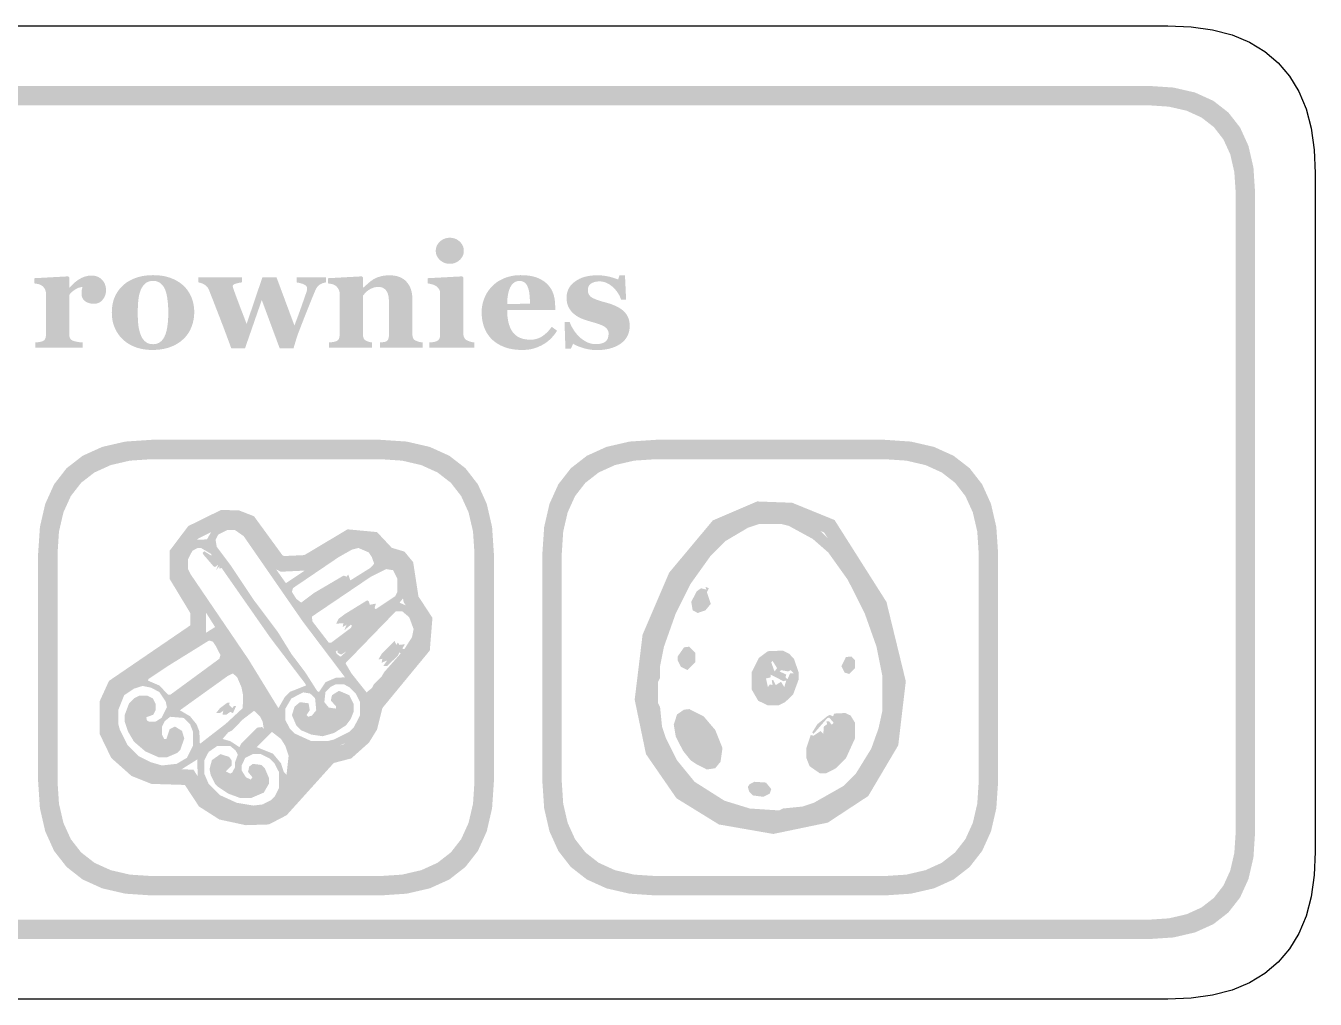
# Model space of a CAD drawing. Header units: millimetres. Extents: x 4 to 272, y 4 to 144.
# Drawn here: x 109.45 to 136.04, y 99.96 to 120.04 of the extents above; entities that cross this region are included whole.
import ezdxf

# ---------------------------------------------------------------- set-up
doc = ezdxf.new("R2010")
doc.units = ezdxf.units.MM
doc.layers.add('CUT', color=1, linetype='Continuous')
doc.layers.add('RASTER', color=7, linetype='Continuous')

msp = doc.modelspace()

# ---------------------------------------------------------------- hatches: boundary and pattern name
at = {"layer": 'RASTER'}
h = msp.add_hatch(color=7, dxfattribs=at)
h.paths.add_polyline_path([(73.2, 116.6), (73.234, 117.116), (73.338, 117.563), (73.509, 117.941), (73.75, 118.25), (74.059, 118.491), (74.438, 118.663), (74.884, 118.766), (75.4, 118.8), (132.6, 118.8), (133.116, 118.766), (133.563, 118.663), (133.941, 118.491), (134.25, 118.25), (134.491, 117.941), (134.663, 117.563), (134.766, 117.116), (134.8, 116.6), (134.8, 103.4), (134.766, 102.884), (134.663, 102.438), (134.491, 102.059), (134.25, 101.75), (133.941, 101.509), (133.563, 101.338), (133.116, 101.234), (132.6, 101.2), (75.4, 101.2), (74.884, 101.234), (74.438, 101.338), (74.059, 101.509), (73.75, 101.75), (73.509, 102.059), (73.338, 102.438), (73.234, 102.884), (73.2, 103.4)])
h.paths.add_polyline_path([(73.6, 116.6), (73.6, 103.4), (73.628, 102.978), (73.712, 102.613), (73.853, 102.303), (74.05, 102.05), (74.303, 101.853), (74.613, 101.712), (74.978, 101.628), (75.4, 101.6), (132.6, 101.6), (133.022, 101.628), (133.388, 101.713), (133.697, 101.853), (133.95, 102.05), (134.147, 102.303), (134.288, 102.613), (134.372, 102.978), (134.4, 103.4), (134.4, 116.6), (134.372, 117.022), (134.288, 117.388), (134.147, 117.697), (133.95, 117.95), (133.697, 118.147), (133.388, 118.288), (133.022, 118.372), (132.6, 118.4), (75.4, 118.4), (74.978, 118.372), (74.613, 118.288), (74.303, 118.147), (74.05, 117.95), (73.853, 117.697), (73.712, 117.388), (73.628, 117.022), (73.6, 116.6)], flags=0)
h = msp.add_hatch(color=7, dxfattribs=at)
h.paths.add_polyline_path([(118.694, 113.4), (117.768, 113.4), (117.768, 113.507), (117.778, 113.508), (117.787, 113.508), (117.796, 113.509), (117.806, 113.51), (117.815, 113.511), (117.824, 113.512), (117.834, 113.513), (117.843, 113.514), (117.852, 113.515), (117.86, 113.517), (117.869, 113.518), (117.877, 113.52), (117.885, 113.522), (117.892, 113.524), (117.899, 113.526), (117.906, 113.529), (117.917, 113.534), (117.927, 113.539), (117.937, 113.544), (117.946, 113.55), (117.953, 113.557), (117.96, 113.564), (117.966, 113.571), (117.972, 113.579), (117.976, 113.588), (117.98, 113.597), (117.983, 113.607), (117.986, 113.618), (117.988, 113.629), (117.99, 113.641), (117.99, 113.653), (117.991, 113.667), (117.991, 114.519), (117.99, 114.532), (117.989, 114.544), (117.987, 114.556), (117.985, 114.567), (117.982, 114.578), (117.978, 114.589), (117.973, 114.599), (117.967, 114.609), (117.961, 114.619), (117.955, 114.628), (117.948, 114.636), (117.941, 114.644), (117.933, 114.652), (117.926, 114.659), (117.917, 114.665), (117.909, 114.671), (117.902, 114.676), (117.894, 114.68), (117.885, 114.684), (117.876, 114.689), (117.865, 114.693), (117.854, 114.697), (117.842, 114.701), (117.829, 114.705), (117.816, 114.709), (117.803, 114.713), (117.79, 114.716), (117.778, 114.718), (117.766, 114.721), (117.754, 114.723), (117.743, 114.724), (117.731, 114.726), (117.731, 114.833), (118.449, 114.871), (118.471, 114.849), (118.471, 113.686), (118.472, 113.673), (118.473, 113.661), (118.474, 113.649), (118.477, 113.638), (118.48, 113.628), (118.484, 113.617), (118.488, 113.608), (118.493, 113.598), (118.499, 113.59), (118.505, 113.582), (118.512, 113.574), (118.52, 113.567), (118.528, 113.561), (118.537, 113.555), (118.546, 113.55), (118.556, 113.545), (118.564, 113.542), (118.571, 113.539), (118.579, 113.536), (118.587, 113.533), (118.595, 113.53), (118.603, 113.527), (118.612, 113.524), (118.621, 113.522), (118.629, 113.519), (118.638, 113.517), (118.647, 113.515), (118.656, 113.513), (118.666, 113.511), (118.675, 113.509), (118.684, 113.508), (118.694, 113.507)])
h.paths.add_polyline_path([(118.48, 115.398), (118.479, 115.371), (118.475, 115.344), (118.468, 115.319), (118.459, 115.295), (118.447, 115.272), (118.432, 115.25), (118.414, 115.228), (118.394, 115.208), (118.372, 115.19), (118.349, 115.174), (118.326, 115.161), (118.301, 115.15), (118.275, 115.141), (118.248, 115.135), (118.22, 115.131), (118.191, 115.13), (118.162, 115.131), (118.134, 115.135), (118.107, 115.141), (118.081, 115.15), (118.056, 115.161), (118.032, 115.174), (118.009, 115.19), (117.987, 115.208), (117.967, 115.228), (117.95, 115.25), (117.935, 115.272), (117.923, 115.295), (117.913, 115.319), (117.907, 115.344), (117.903, 115.371), (117.901, 115.398), (117.903, 115.425), (117.907, 115.452), (117.913, 115.477), (117.923, 115.501), (117.935, 115.525), (117.95, 115.547), (117.967, 115.568), (117.987, 115.588), (118.009, 115.607), (118.032, 115.623), (118.056, 115.637), (118.081, 115.648), (118.107, 115.656), (118.134, 115.663), (118.162, 115.666), (118.191, 115.668), (118.221, 115.666), (118.249, 115.663), (118.276, 115.656), (118.302, 115.648), (118.327, 115.637), (118.35, 115.623), (118.373, 115.607), (118.395, 115.588), (118.415, 115.568), (118.432, 115.547), (118.447, 115.525), (118.459, 115.501), (118.468, 115.477), (118.475, 115.452), (118.479, 115.425), (118.48, 115.398)])
h = msp.add_hatch(color=7, dxfattribs=at)
h.paths.add_polyline_path([(112.697, 114.68), (112.723, 114.654), (112.748, 114.627), (112.771, 114.599), (112.792, 114.569), (112.812, 114.538), (112.831, 114.506), (112.847, 114.473), (112.862, 114.439), (112.876, 114.403), (112.887, 114.367), (112.897, 114.33), (112.905, 114.292), (112.911, 114.254), (112.916, 114.214), (112.919, 114.175), (112.919, 114.134), (112.919, 114.094), (112.916, 114.054), (112.912, 114.015), (112.905, 113.976), (112.897, 113.938), (112.888, 113.9), (112.876, 113.863), (112.863, 113.827), (112.848, 113.792), (112.832, 113.757), (112.813, 113.725), (112.794, 113.693), (112.772, 113.663), (112.749, 113.634), (112.725, 113.606), (112.698, 113.58), (112.669, 113.554), (112.638, 113.528), (112.605, 113.505), (112.571, 113.483), (112.536, 113.463), (112.5, 113.444), (112.462, 113.427), (112.422, 113.412), (112.381, 113.398), (112.339, 113.386), (112.295, 113.376), (112.25, 113.368), (112.204, 113.361), (112.156, 113.357), (112.106, 113.354), (112.055, 113.353), (112.011, 113.354), (111.968, 113.356), (111.925, 113.36), (111.884, 113.366), (111.843, 113.373), (111.803, 113.382), (111.764, 113.392), (111.726, 113.404), (111.689, 113.418), (111.653, 113.433), (111.619, 113.45), (111.585, 113.468), (111.552, 113.489), (111.52, 113.51), (111.49, 113.533), (111.46, 113.558), (111.433, 113.583), (111.408, 113.61), (111.384, 113.638), (111.361, 113.668), (111.34, 113.699), (111.32, 113.731), (111.302, 113.765), (111.285, 113.801), (111.27, 113.837), (111.256, 113.875), (111.245, 113.914), (111.236, 113.954), (111.229, 113.994), (111.224, 114.036), (111.221, 114.079), (111.22, 114.124), (111.221, 114.167), (111.224, 114.209), (111.228, 114.25), (111.234, 114.29), (111.242, 114.328), (111.252, 114.365), (111.263, 114.402), (111.277, 114.436), (111.292, 114.47), (111.308, 114.503), (111.327, 114.535), (111.347, 114.566), (111.369, 114.596), (111.393, 114.625), (111.418, 114.653), (111.446, 114.68), (111.474, 114.705), (111.503, 114.729), (111.534, 114.751), (111.567, 114.771), (111.601, 114.79), (111.637, 114.808), (111.674, 114.824), (111.713, 114.839), (111.753, 114.852), (111.795, 114.864), (111.838, 114.874), (111.881, 114.882), (111.926, 114.888), (111.973, 114.892), (112.02, 114.895), (112.068, 114.896), (112.119, 114.895), (112.168, 114.892), (112.215, 114.888), (112.261, 114.882), (112.306, 114.874), (112.348, 114.864), (112.39, 114.852), (112.429, 114.839), (112.468, 114.824), (112.505, 114.808), (112.54, 114.79), (112.574, 114.771), (112.607, 114.751), (112.638, 114.729), (112.668, 114.705), (112.697, 114.68)])
h.paths.add_polyline_path([(112.322, 113.665), (112.33, 113.686), (112.337, 113.708), (112.344, 113.732), (112.35, 113.756), (112.355, 113.781), (112.361, 113.808), (112.365, 113.836), (112.369, 113.864), (112.373, 113.894), (112.376, 113.925), (112.379, 113.958), (112.381, 113.991), (112.383, 114.026), (112.384, 114.062), (112.385, 114.099), (112.385, 114.137), (112.385, 114.163), (112.384, 114.19), (112.383, 114.218), (112.381, 114.247), (112.379, 114.276), (112.377, 114.307), (112.374, 114.339), (112.37, 114.371), (112.366, 114.403), (112.362, 114.434), (112.357, 114.462), (112.352, 114.489), (112.346, 114.514), (112.34, 114.538), (112.333, 114.559), (112.326, 114.579), (112.317, 114.602), (112.307, 114.623), (112.296, 114.643), (112.284, 114.662), (112.272, 114.679), (112.258, 114.695), (112.244, 114.71), (112.229, 114.724), (112.213, 114.737), (112.196, 114.747), (112.177, 114.756), (112.158, 114.764), (112.138, 114.77), (112.117, 114.774), (112.095, 114.776), (112.071, 114.777), (112.046, 114.776), (112.022, 114.773), (111.999, 114.769), (111.978, 114.763), (111.958, 114.755), (111.939, 114.745), (111.921, 114.733), (111.905, 114.72), (111.89, 114.705), (111.876, 114.689), (111.862, 114.672), (111.85, 114.654), (111.838, 114.635), (111.828, 114.615), (111.818, 114.594), (111.809, 114.572), (111.802, 114.551), (111.795, 114.528), (111.789, 114.505), (111.783, 114.481), (111.778, 114.456), (111.774, 114.431), (111.77, 114.404), (111.767, 114.376), (111.764, 114.348), (111.761, 114.32), (111.759, 114.291), (111.758, 114.262), (111.757, 114.233), (111.756, 114.203), (111.755, 114.173), (111.755, 114.143), (111.755, 114.104), (111.756, 114.066), (111.756, 114.031), (111.757, 113.997), (111.759, 113.965), (111.761, 113.934), (111.763, 113.905), (111.765, 113.878), (111.768, 113.852), (111.772, 113.826), (111.777, 113.8), (111.783, 113.773), (111.789, 113.747), (111.797, 113.721), (111.806, 113.694), (111.815, 113.668), (111.824, 113.646), (111.834, 113.625), (111.844, 113.605), (111.856, 113.587), (111.868, 113.569), (111.882, 113.553), (111.896, 113.538), (111.912, 113.525), (111.928, 113.512), (111.945, 113.501), (111.964, 113.492), (111.983, 113.485), (112.004, 113.479), (112.025, 113.475), (112.048, 113.473), (112.071, 113.472), (112.093, 113.473), (112.114, 113.475), (112.134, 113.479), (112.153, 113.484), (112.171, 113.491), (112.189, 113.499), (112.206, 113.509), (112.222, 113.521), (112.238, 113.534), (112.252, 113.548), (112.266, 113.564), (112.279, 113.581), (112.291, 113.6), (112.302, 113.62), (112.312, 113.642), (112.322, 113.665)], flags=0)
for points in [[(117.632, 113.4), (116.75, 113.4), (116.75, 113.507), (116.757, 113.508), (116.765, 113.508), (116.773, 113.509), (116.781, 113.51), (116.789, 113.511), (116.798, 113.512), (116.808, 113.513), (116.817, 113.514), (116.827, 113.515), (116.836, 113.517), (116.844, 113.518), (116.852, 113.52), (116.859, 113.522), (116.866, 113.524), (116.872, 113.526), (116.877, 113.529), (116.885, 113.533), (116.892, 113.538), (116.898, 113.543), (116.904, 113.549), (116.909, 113.555), (116.914, 113.561), (116.918, 113.568), (116.921, 113.576), (116.924, 113.584), (116.927, 113.593), (116.929, 113.603), (116.931, 113.614), (116.933, 113.626), (116.934, 113.638), (116.934, 113.652), (116.935, 113.667), (116.935, 114.352), (116.934, 114.388), (116.931, 114.422), (116.927, 114.454), (116.921, 114.483), (116.913, 114.51), (116.904, 114.535), (116.893, 114.557), (116.88, 114.577), (116.865, 114.595), (116.849, 114.61), (116.831, 114.623), (116.812, 114.634), (116.791, 114.642), (116.768, 114.648), (116.744, 114.651), (116.718, 114.652), (116.703, 114.652), (116.689, 114.651), (116.675, 114.65), (116.661, 114.648), (116.648, 114.646), (116.634, 114.643), (116.621, 114.639), (116.609, 114.635), (116.596, 114.63), (116.584, 114.625), (116.571, 114.619), (116.559, 114.613), (116.546, 114.607), (116.534, 114.599), (116.522, 114.592), (116.51, 114.584), (116.499, 114.576), (116.49, 114.569), (116.48, 114.561), (116.471, 114.554), (116.463, 114.546), (116.456, 114.539), (116.448, 114.531), (116.442, 114.524), (116.435, 114.516), (116.429, 114.509), (116.424, 114.501), (116.418, 114.495), (116.413, 114.488), (116.408, 114.482), (116.403, 114.475), (116.398, 114.469), (116.398, 113.683), (116.399, 113.67), (116.399, 113.658), (116.4, 113.647), (116.402, 113.636), (116.404, 113.625), (116.407, 113.615), (116.41, 113.606), (116.413, 113.597), (116.417, 113.589), (116.422, 113.581), (116.427, 113.574), (116.432, 113.567), (116.439, 113.561), (116.446, 113.555), (116.453, 113.55), (116.461, 113.545), (116.467, 113.542), (116.474, 113.539), (116.481, 113.536), (116.488, 113.533), (116.495, 113.53), (116.503, 113.527), (116.511, 113.524), (116.52, 113.522), (116.529, 113.519), (116.538, 113.517), (116.546, 113.515), (116.555, 113.513), (116.563, 113.511), (116.572, 113.509), (116.58, 113.508), (116.589, 113.507), (116.589, 113.4), (115.698, 113.4), (115.698, 113.507), (115.707, 113.508), (115.717, 113.509), (115.726, 113.509), (115.735, 113.51), (115.744, 113.511), (115.754, 113.513), (115.763, 113.514), (115.772, 113.515), (115.781, 113.516), (115.79, 113.518), (115.799, 113.519), (115.807, 113.521), (115.815, 113.523), (115.822, 113.525), (115.829, 113.527), (115.836, 113.529), (115.847, 113.533), (115.858, 113.538), (115.867, 113.543), (115.875, 113.549), (115.883, 113.556), (115.89, 113.563), (115.896, 113.571), (115.9, 113.579), (115.905, 113.587), (115.908, 113.597), (115.911, 113.607), (115.914, 113.618), (115.915, 113.629), (115.917, 113.641), (115.918, 113.653), (115.918, 113.667), (115.918, 114.519), (115.918, 114.53), (115.917, 114.542), (115.915, 114.553), (115.912, 114.564), (115.909, 114.575), (115.905, 114.586), (115.9, 114.597), (115.895, 114.608), (115.888, 114.619), (115.882, 114.629), (115.875, 114.639), (115.867, 114.648), (115.86, 114.657), (115.851, 114.665), (115.842, 114.673), (115.833, 114.68), (115.826, 114.685), (115.819, 114.689), (115.811, 114.693), (115.803, 114.696), (115.795, 114.7), (115.786, 114.703), (115.776, 114.707), (115.766, 114.71), (115.756, 114.712), (115.746, 114.715), (115.735, 114.717), (115.724, 114.719), (115.713, 114.721), (115.701, 114.723), (115.69, 114.724), (115.678, 114.726), (115.678, 114.833), (116.376, 114.871), (116.398, 114.849), (116.398, 114.636), (116.404, 114.636), (116.415, 114.646), (116.426, 114.656), (116.438, 114.666), (116.45, 114.677), (116.462, 114.688), (116.476, 114.699), (116.49, 114.712), (116.504, 114.724), (116.518, 114.737), (116.533, 114.749), (116.547, 114.76), (116.56, 114.771), (116.574, 114.781), (116.587, 114.79), (116.6, 114.799), (116.612, 114.808), (116.626, 114.816), (116.642, 114.825), (116.658, 114.833), (116.675, 114.84), (116.693, 114.848), (116.713, 114.855), (116.733, 114.861), (116.754, 114.868), (116.777, 114.874), (116.799, 114.879), (116.822, 114.883), (116.845, 114.886), (116.869, 114.889), (116.893, 114.891), (116.917, 114.892), (116.942, 114.893), (117, 114.891), (117.054, 114.884), (117.104, 114.874), (117.151, 114.859), (117.194, 114.84), (117.233, 114.816), (117.268, 114.789), (117.3, 114.757), (117.328, 114.722), (117.352, 114.684), (117.373, 114.643), (117.39, 114.6), (117.403, 114.553), (117.412, 114.504), (117.418, 114.452), (117.419, 114.398), (117.419, 113.68), (117.42, 113.667), (117.42, 113.654), (117.422, 113.642), (117.423, 113.631), (117.426, 113.621), (117.428, 113.611), (117.432, 113.602), (117.436, 113.593), (117.44, 113.586), (117.445, 113.578), (117.452, 113.571), (117.459, 113.564), (117.467, 113.558), (117.475, 113.552), (117.485, 113.547), (117.496, 113.542), (117.502, 113.54), (117.508, 113.537), (117.515, 113.534), (117.522, 113.532), (117.529, 113.529), (117.537, 113.527), (117.545, 113.524), (117.553, 113.522), (117.562, 113.519), (117.571, 113.517), (117.581, 113.515), (117.59, 113.513), (117.6, 113.511), (117.61, 113.509), (117.621, 113.508), (117.632, 113.507)], [(121.222, 113.35), (121.187, 113.351), (121.152, 113.353), (121.117, 113.356), (121.082, 113.361), (121.047, 113.367), (121.013, 113.374), (120.979, 113.382), (120.945, 113.392), (120.912, 113.402), (120.881, 113.413), (120.852, 113.424), (120.824, 113.435), (120.799, 113.446), (120.776, 113.457), (120.754, 113.469), (120.734, 113.481), (120.69, 113.381), (120.576, 113.381), (120.557, 113.927), (120.664, 113.927), (120.67, 113.911), (120.677, 113.893), (120.685, 113.876), (120.693, 113.857), (120.703, 113.838), (120.714, 113.819), (120.725, 113.799), (120.737, 113.779), (120.75, 113.758), (120.764, 113.738), (120.778, 113.719), (120.792, 113.7), (120.807, 113.682), (120.822, 113.664), (120.838, 113.647), (120.854, 113.63), (120.872, 113.614), (120.89, 113.598), (120.909, 113.583), (120.928, 113.569), (120.948, 113.556), (120.969, 113.543), (120.99, 113.53), (121.012, 113.519), (121.034, 113.508), (121.057, 113.499), (121.08, 113.491), (121.104, 113.485), (121.128, 113.48), (121.152, 113.476), (121.177, 113.474), (121.202, 113.473), (121.234, 113.474), (121.264, 113.476), (121.292, 113.481), (121.318, 113.486), (121.342, 113.494), (121.363, 113.502), (121.383, 113.513), (121.4, 113.525), (121.415, 113.539), (121.429, 113.555), (121.44, 113.572), (121.449, 113.591), (121.456, 113.612), (121.461, 113.635), (121.464, 113.659), (121.465, 113.686), (121.465, 113.7), (121.464, 113.714), (121.461, 113.727), (121.458, 113.739), (121.454, 113.751), (121.449, 113.762), (121.443, 113.772), (121.436, 113.782), (121.428, 113.792), (121.42, 113.801), (121.411, 113.809), (121.401, 113.818), (121.391, 113.826), (121.38, 113.834), (121.368, 113.841), (121.355, 113.848), (121.341, 113.855), (121.326, 113.862), (121.311, 113.869), (121.296, 113.875), (121.28, 113.881), (121.264, 113.887), (121.247, 113.893), (121.23, 113.898), (121.213, 113.903), (121.194, 113.909), (121.175, 113.915), (121.154, 113.921), (121.133, 113.927), (121.11, 113.934), (121.087, 113.941), (121.063, 113.948), (121.038, 113.955), (121.014, 113.963), (120.992, 113.97), (120.97, 113.977), (120.949, 113.985), (120.929, 113.992), (120.91, 114), (120.892, 114.007), (120.874, 114.015), (120.856, 114.024), (120.838, 114.035), (120.82, 114.046), (120.801, 114.058), (120.782, 114.072), (120.764, 114.086), (120.745, 114.102), (120.729, 114.116), (120.713, 114.132), (120.699, 114.148), (120.685, 114.165), (120.673, 114.182), (120.661, 114.201), (120.649, 114.22), (120.639, 114.239), (120.63, 114.26), (120.622, 114.282), (120.615, 114.304), (120.609, 114.328), (120.605, 114.352), (120.602, 114.378), (120.6, 114.404), (120.6, 114.431), (120.602, 114.482), (120.61, 114.53), (120.624, 114.575), (120.643, 114.618), (120.667, 114.659), (120.697, 114.697), (120.733, 114.732), (120.773, 114.765), (120.818, 114.795), (120.867, 114.821), (120.919, 114.843), (120.974, 114.861), (121.032, 114.875), (121.094, 114.885), (121.159, 114.891), (121.228, 114.893), (121.261, 114.892), (121.293, 114.891), (121.325, 114.889), (121.356, 114.886), (121.386, 114.882), (121.416, 114.877), (121.445, 114.872), (121.473, 114.866), (121.501, 114.859), (121.527, 114.852), (121.552, 114.845), (121.576, 114.837), (121.599, 114.83), (121.621, 114.822), (121.642, 114.814), (121.662, 114.806), (121.692, 114.893), (121.804, 114.893), (121.827, 114.393), (121.723, 114.393), (121.709, 114.431), (121.693, 114.467), (121.674, 114.502), (121.654, 114.535), (121.63, 114.567), (121.605, 114.598), (121.577, 114.628), (121.547, 114.656), (121.516, 114.682), (121.484, 114.704), (121.451, 114.723), (121.418, 114.739), (121.384, 114.751), (121.35, 114.76), (121.315, 114.765), (121.279, 114.767), (121.252, 114.766), (121.226, 114.764), (121.201, 114.76), (121.179, 114.755), (121.157, 114.748), (121.137, 114.74), (121.119, 114.731), (121.102, 114.72), (121.087, 114.708), (121.074, 114.694), (121.063, 114.68), (121.054, 114.664), (121.047, 114.647), (121.042, 114.629), (121.039, 114.61), (121.038, 114.589), (121.039, 114.563), (121.044, 114.538), (121.051, 114.515), (121.061, 114.494), (121.075, 114.474), (121.091, 114.457), (121.11, 114.442), (121.132, 114.428), (121.157, 114.416), (121.184, 114.404), (121.214, 114.392), (121.245, 114.38), (121.28, 114.368), (121.316, 114.357), (121.355, 114.346), (121.396, 114.335), (121.46, 114.317), (121.519, 114.298), (121.573, 114.277), (121.624, 114.255), (121.669, 114.231), (121.711, 114.206), (121.748, 114.179), (121.78, 114.151), (121.809, 114.121), (121.833, 114.089), (121.854, 114.054), (121.871, 114.018), (121.885, 113.98), (121.894, 113.94), (121.9, 113.898), (121.902, 113.854), (121.899, 113.796), (121.89, 113.741), (121.875, 113.689), (121.855, 113.641), (121.828, 113.596), (121.796, 113.555), (121.758, 113.517), (121.714, 113.482), (121.665, 113.451), (121.612, 113.424), (121.556, 113.402), (121.497, 113.383), (121.433, 113.369), (121.367, 113.358), (121.296, 113.352), (121.222, 113.35)], [(111.1, 114.585), (111.099, 114.558), (111.096, 114.531), (111.09, 114.505), (111.083, 114.481), (111.073, 114.456), (111.061, 114.433), (111.047, 114.411), (111.031, 114.39), (111.013, 114.37), (110.994, 114.353), (110.973, 114.338), (110.951, 114.326), (110.928, 114.317), (110.903, 114.311), (110.877, 114.307), (110.85, 114.305), (110.823, 114.306), (110.798, 114.309), (110.774, 114.313), (110.751, 114.319), (110.729, 114.326), (110.708, 114.336), (110.688, 114.347), (110.669, 114.359), (110.651, 114.374), (110.636, 114.39), (110.624, 114.407), (110.613, 114.426), (110.605, 114.447), (110.599, 114.47), (110.596, 114.494), (110.595, 114.519), (110.595, 114.532), (110.595, 114.543), (110.596, 114.554), (110.597, 114.565), (110.598, 114.574), (110.599, 114.583), (110.6, 114.591), (110.602, 114.599), (110.604, 114.606), (110.606, 114.613), (110.607, 114.62), (110.609, 114.627), (110.611, 114.633), (110.612, 114.64), (110.614, 114.646), (110.615, 114.652), (110.598, 114.651), (110.581, 114.648), (110.564, 114.644), (110.546, 114.639), (110.528, 114.633), (110.51, 114.625), (110.492, 114.616), (110.473, 114.606), (110.455, 114.594), (110.437, 114.582), (110.42, 114.568), (110.403, 114.554), (110.387, 114.539), (110.371, 114.523), (110.356, 114.506), (110.341, 114.488), (110.341, 113.684), (110.342, 113.672), (110.342, 113.66), (110.344, 113.648), (110.345, 113.637), (110.348, 113.627), (110.35, 113.617), (110.354, 113.608), (110.357, 113.599), (110.362, 113.591), (110.367, 113.583), (110.373, 113.576), (110.379, 113.569), (110.386, 113.563), (110.394, 113.557), (110.402, 113.551), (110.412, 113.546), (110.42, 113.543), (110.43, 113.539), (110.441, 113.535), (110.454, 113.532), (110.468, 113.528), (110.483, 113.525), (110.499, 113.522), (110.516, 113.519), (110.534, 113.517), (110.55, 113.514), (110.565, 113.512), (110.579, 113.511), (110.591, 113.509), (110.602, 113.508), (110.612, 113.507), (110.621, 113.507), (110.621, 113.4), (109.641, 113.4), (109.641, 113.507), (109.65, 113.508), (109.659, 113.509), (109.669, 113.509), (109.678, 113.51), (109.687, 113.511), (109.696, 113.513), (109.706, 113.514), (109.715, 113.515), (109.724, 113.516), (109.733, 113.518), (109.742, 113.519), (109.75, 113.521), (109.757, 113.523), (109.765, 113.525), (109.772, 113.527), (109.779, 113.529), (109.79, 113.533), (109.8, 113.538), (109.81, 113.543), (109.818, 113.549), (109.826, 113.556), (109.833, 113.563), (109.838, 113.571), (109.843, 113.579), (109.847, 113.587), (109.851, 113.597), (109.854, 113.607), (109.856, 113.618), (109.858, 113.629), (109.86, 113.641), (109.861, 113.653), (109.861, 113.667), (109.861, 114.519), (109.86, 114.532), (109.859, 114.545), (109.857, 114.557), (109.855, 114.569), (109.851, 114.581), (109.847, 114.592), (109.842, 114.603), (109.836, 114.614), (109.83, 114.624), (109.823, 114.633), (109.816, 114.643), (109.808, 114.651), (109.801, 114.659), (109.793, 114.667), (109.785, 114.674), (109.776, 114.68), (109.769, 114.685), (109.762, 114.689), (109.754, 114.693), (109.746, 114.696), (109.737, 114.7), (109.729, 114.703), (109.719, 114.707), (109.709, 114.71), (109.699, 114.712), (109.689, 114.715), (109.678, 114.717), (109.667, 114.719), (109.656, 114.721), (109.644, 114.723), (109.633, 114.724), (109.621, 114.726), (109.621, 114.833), (110.319, 114.871), (110.341, 114.849), (110.341, 114.636), (110.347, 114.636), (110.373, 114.665), (110.398, 114.692), (110.425, 114.717), (110.451, 114.741), (110.478, 114.763), (110.506, 114.784), (110.534, 114.803), (110.562, 114.82), (110.59, 114.836), (110.619, 114.849), (110.648, 114.861), (110.678, 114.87), (110.707, 114.877), (110.737, 114.883), (110.768, 114.886), (110.798, 114.887), (110.832, 114.886), (110.863, 114.882), (110.893, 114.875), (110.921, 114.866), (110.948, 114.854), (110.973, 114.839), (110.996, 114.822), (111.017, 114.803), (111.037, 114.781), (111.054, 114.757), (111.068, 114.733), (111.079, 114.706), (111.088, 114.678), (111.095, 114.649), (111.099, 114.618), (111.1, 114.585)], [(115.634, 114.746), (115.617, 114.743), (115.601, 114.74), (115.585, 114.735), (115.569, 114.73), (115.554, 114.724), (115.538, 114.717), (115.524, 114.71), (115.509, 114.702), (115.495, 114.692), (115.482, 114.681), (115.469, 114.667), (115.457, 114.652), (115.445, 114.635), (115.433, 114.617), (115.423, 114.596), (115.413, 114.573), (115.388, 114.512), (115.364, 114.454), (115.341, 114.399), (115.32, 114.347), (115.3, 114.298), (115.282, 114.252), (115.265, 114.209), (115.249, 114.169), (115.232, 114.128), (115.215, 114.084), (115.195, 114.035), (115.175, 113.981), (115.152, 113.924), (115.128, 113.862), (115.103, 113.796), (115.076, 113.725), (115.07, 113.709), (115.063, 113.692), (115.057, 113.674), (115.05, 113.654), (115.043, 113.632), (115.035, 113.61), (115.027, 113.585), (115.019, 113.56), (115.011, 113.534), (115.004, 113.509), (114.997, 113.486), (114.99, 113.464), (114.984, 113.443), (114.978, 113.423), (114.972, 113.404), (114.967, 113.387), (114.682, 113.387), (114.313, 114.383), (113.967, 113.387), (113.684, 113.387), (113.648, 113.484), (113.614, 113.576), (113.582, 113.662), (113.552, 113.742), (113.524, 113.817), (113.498, 113.886), (113.473, 113.949), (113.451, 114.007), (113.429, 114.065), (113.405, 114.126), (113.379, 114.192), (113.352, 114.263), (113.323, 114.338), (113.292, 114.417), (113.259, 114.501), (113.224, 114.589), (113.217, 114.606), (113.209, 114.622), (113.199, 114.637), (113.188, 114.651), (113.177, 114.664), (113.164, 114.676), (113.149, 114.688), (113.134, 114.698), (113.118, 114.707), (113.102, 114.716), (113.086, 114.723), (113.069, 114.73), (113.053, 114.735), (113.036, 114.74), (113.02, 114.744), (113.003, 114.746), (113.003, 114.853), (113.902, 114.853), (113.902, 114.746), (113.89, 114.745), (113.876, 114.743), (113.862, 114.741), (113.848, 114.738), (113.833, 114.735), (113.817, 114.731), (113.801, 114.727), (113.784, 114.723), (113.768, 114.718), (113.754, 114.712), (113.742, 114.707), (113.732, 114.7), (113.725, 114.694), (113.719, 114.687), (113.716, 114.679), (113.715, 114.671), (113.715, 114.668), (113.715, 114.664), (113.715, 114.661), (113.716, 114.658), (113.716, 114.655), (113.717, 114.652), (113.718, 114.649), (113.719, 114.646), (113.72, 114.643), (113.721, 114.639), (113.722, 114.635), (113.723, 114.63), (113.725, 114.625), (113.727, 114.619), (113.729, 114.613), (113.731, 114.606), (113.741, 114.576), (113.753, 114.544), (113.765, 114.511), (113.778, 114.475), (113.792, 114.437), (113.807, 114.397), (113.823, 114.355), (113.839, 114.31), (113.857, 114.264), (113.875, 114.216), (113.894, 114.166), (113.914, 114.115), (113.935, 114.061), (113.956, 114.006), (113.978, 113.948), (114, 113.889), (114.326, 114.853), (114.616, 114.853), (114.986, 113.857), (115.007, 113.912), (115.026, 113.964), (115.045, 114.013), (115.062, 114.059), (115.077, 114.102), (115.092, 114.141), (115.105, 114.178), (115.117, 114.212), (115.129, 114.246), (115.142, 114.282), (115.155, 114.32), (115.17, 114.361), (115.185, 114.404), (115.2, 114.449), (115.217, 114.497), (115.234, 114.547), (115.236, 114.555), (115.239, 114.562), (115.24, 114.569), (115.242, 114.576), (115.244, 114.583), (115.245, 114.589), (115.246, 114.596), (115.246, 114.602), (115.247, 114.608), (115.247, 114.613), (115.247, 114.618), (115.248, 114.622), (115.248, 114.626), (115.248, 114.629), (115.247, 114.631), (115.247, 114.633), (115.247, 114.64), (115.245, 114.646), (115.243, 114.652), (115.24, 114.658), (115.237, 114.664), (115.232, 114.67), (115.227, 114.676), (115.221, 114.681), (115.214, 114.686), (115.207, 114.691), (115.199, 114.696), (115.192, 114.7), (115.184, 114.704), (115.175, 114.708), (115.167, 114.712), (115.158, 114.715), (115.149, 114.719), (115.14, 114.722), (115.131, 114.724), (115.122, 114.727), (115.113, 114.73), (115.104, 114.732), (115.095, 114.734), (115.087, 114.736), (115.078, 114.738), (115.07, 114.739), (115.062, 114.741), (115.055, 114.742), (115.048, 114.743), (115.041, 114.744), (115.035, 114.745), (115.029, 114.746), (115.029, 114.853), (115.634, 114.853)]]:
    msp.add_hatch(color=7, dxfattribs=at).paths.add_polyline_path(points)
h = msp.add_hatch(color=7, dxfattribs=at)
h.paths.add_polyline_path([(120.403, 113.75), (120.39, 113.729), (120.376, 113.709), (120.362, 113.689), (120.347, 113.669), (120.331, 113.649), (120.314, 113.63), (120.297, 113.611), (120.28, 113.593), (120.261, 113.574), (120.242, 113.557), (120.222, 113.54), (120.202, 113.524), (120.181, 113.508), (120.16, 113.494), (120.138, 113.479), (120.115, 113.466), (120.09, 113.452), (120.066, 113.44), (120.041, 113.428), (120.016, 113.417), (119.991, 113.407), (119.966, 113.398), (119.941, 113.389), (119.916, 113.382), (119.891, 113.375), (119.864, 113.369), (119.837, 113.364), (119.808, 113.36), (119.779, 113.357), (119.749, 113.355), (119.718, 113.354), (119.686, 113.353), (119.632, 113.354), (119.581, 113.357), (119.531, 113.362), (119.484, 113.369), (119.438, 113.377), (119.394, 113.388), (119.352, 113.4), (119.311, 113.415), (119.273, 113.431), (119.236, 113.448), (119.201, 113.467), (119.168, 113.487), (119.136, 113.508), (119.106, 113.531), (119.078, 113.555), (119.051, 113.58), (119.026, 113.607), (119.003, 113.635), (118.982, 113.663), (118.962, 113.694), (118.943, 113.725), (118.927, 113.757), (118.912, 113.791), (118.898, 113.826), (118.886, 113.861), (118.876, 113.898), (118.867, 113.935), (118.86, 113.973), (118.855, 114.012), (118.851, 114.051), (118.848, 114.091), (118.848, 114.132), (118.849, 114.17), (118.851, 114.206), (118.855, 114.243), (118.861, 114.279), (118.869, 114.314), (118.879, 114.35), (118.89, 114.384), (118.903, 114.419), (118.917, 114.453), (118.933, 114.485), (118.95, 114.517), (118.969, 114.548), (118.989, 114.578), (119.011, 114.607), (119.034, 114.635), (119.059, 114.663), (119.084, 114.688), (119.112, 114.712), (119.141, 114.735), (119.171, 114.757), (119.203, 114.777), (119.237, 114.796), (119.273, 114.814), (119.31, 114.831), (119.348, 114.846), (119.388, 114.859), (119.429, 114.87), (119.47, 114.879), (119.513, 114.887), (119.557, 114.892), (119.603, 114.895), (119.649, 114.896), (119.699, 114.895), (119.747, 114.892), (119.792, 114.889), (119.836, 114.883), (119.877, 114.876), (119.915, 114.868), (119.952, 114.857), (119.986, 114.846), (120.018, 114.833), (120.049, 114.819), (120.078, 114.803), (120.106, 114.786), (120.133, 114.769), (120.158, 114.75), (120.182, 114.729), (120.204, 114.708), (120.224, 114.687), (120.243, 114.664), (120.26, 114.641), (120.276, 114.617), (120.291, 114.592), (120.304, 114.566), (120.315, 114.539), (120.326, 114.511), (120.335, 114.483), (120.342, 114.454), (120.349, 114.424), (120.354, 114.395), (120.358, 114.365), (120.361, 114.335), (120.363, 114.304), (120.364, 114.273), (120.364, 114.178), (119.374, 114.178), (119.375, 114.105), (119.381, 114.037), (119.39, 113.973), (119.402, 113.913), (119.419, 113.859), (119.439, 113.808), (119.462, 113.762), (119.489, 113.721), (119.52, 113.684), (119.556, 113.652), (119.595, 113.625), (119.639, 113.603), (119.687, 113.586), (119.739, 113.574), (119.796, 113.567), (119.857, 113.564), (119.891, 113.565), (119.924, 113.569), (119.956, 113.575), (119.988, 113.583), (120.018, 113.594), (120.048, 113.606), (120.077, 113.622), (120.104, 113.64), (120.131, 113.659), (120.157, 113.68), (120.182, 113.702), (120.206, 113.725), (120.229, 113.75), (120.251, 113.775), (120.272, 113.802), (120.292, 113.831)])
h.paths.add_polyline_path([(119.844, 114.307), (119.844, 114.329), (119.843, 114.351), (119.843, 114.373), (119.842, 114.396), (119.84, 114.418), (119.839, 114.441), (119.837, 114.464), (119.835, 114.487), (119.833, 114.509), (119.83, 114.531), (119.827, 114.551), (119.823, 114.571), (119.819, 114.589), (119.814, 114.606), (119.809, 114.623), (119.804, 114.638), (119.798, 114.654), (119.791, 114.67), (119.783, 114.685), (119.775, 114.698), (119.766, 114.711), (119.757, 114.722), (119.747, 114.732), (119.736, 114.742), (119.725, 114.75), (119.713, 114.757), (119.7, 114.763), (119.687, 114.768), (119.673, 114.772), (119.658, 114.775), (119.643, 114.776), (119.627, 114.777), (119.599, 114.775), (119.573, 114.77), (119.549, 114.761), (119.526, 114.748), (119.504, 114.732), (119.483, 114.713), (119.464, 114.689), (119.447, 114.663), (119.431, 114.632), (119.417, 114.597), (119.405, 114.558), (119.395, 114.515), (119.387, 114.468), (119.38, 114.416), (119.376, 114.361), (119.374, 114.301)], flags=0)
h = msp.add_hatch(color=7, dxfattribs=at)
h.paths.add_polyline_path([(109.7, 109.15), (109.737, 109.701), (109.847, 110.178), (110.03, 110.582), (110.287, 110.913), (110.618, 111.17), (111.022, 111.353), (111.499, 111.463), (112.05, 111.5), (116.75, 111.5), (117.301, 111.463), (117.778, 111.353), (118.182, 111.17), (118.513, 110.913), (118.77, 110.582), (118.953, 110.178), (119.063, 109.701), (119.1, 109.15), (119.1, 104.45), (119.063, 103.899), (118.953, 103.422), (118.77, 103.018), (118.512, 102.688), (118.182, 102.43), (117.778, 102.247), (117.301, 102.137), (116.75, 102.1), (112.05, 102.1), (111.499, 102.137), (111.022, 102.247), (110.618, 102.43), (110.288, 102.688), (110.03, 103.018), (109.847, 103.422), (109.737, 103.899), (109.7, 104.45)])
h.paths.add_polyline_path([(110.1, 109.15), (110.1, 104.45), (110.13, 103.993), (110.222, 103.597), (110.374, 103.262), (110.587, 102.988), (110.862, 102.774), (111.197, 102.622), (111.593, 102.53), (112.05, 102.5), (116.75, 102.5), (117.207, 102.53), (117.603, 102.622), (117.938, 102.774), (118.213, 102.988), (118.426, 103.262), (118.578, 103.597), (118.67, 103.993), (118.7, 104.45), (118.7, 109.15), (118.67, 109.607), (118.578, 110.003), (118.426, 110.338), (118.213, 110.613), (117.938, 110.826), (117.603, 110.978), (117.207, 111.07), (116.75, 111.1), (112.05, 111.1), (111.593, 111.07), (111.197, 110.978), (110.862, 110.826), (110.587, 110.613), (110.374, 110.338), (110.222, 110.003), (110.13, 109.607), (110.1, 109.15)], flags=0)
h = msp.add_hatch(color=7, dxfattribs=at)
h.paths.add_polyline_path([(120.1, 109.15), (120.137, 109.701), (120.247, 110.178), (120.43, 110.582), (120.688, 110.913), (121.018, 111.17), (121.422, 111.353), (121.899, 111.463), (122.45, 111.5), (127.15, 111.5), (127.701, 111.463), (128.178, 111.353), (128.582, 111.17), (128.913, 110.913), (129.17, 110.582), (129.353, 110.178), (129.463, 109.701), (129.5, 109.15), (129.5, 104.45), (129.463, 103.899), (129.353, 103.422), (129.17, 103.018), (128.913, 102.688), (128.582, 102.43), (128.178, 102.247), (127.701, 102.137), (127.15, 102.1), (122.45, 102.1), (121.899, 102.137), (121.422, 102.247), (121.018, 102.43), (120.687, 102.688), (120.43, 103.018), (120.247, 103.422), (120.137, 103.899), (120.1, 104.45)])
h.paths.add_polyline_path([(120.5, 109.15), (120.5, 104.45), (120.53, 103.993), (120.622, 103.597), (120.774, 103.262), (120.988, 102.988), (121.262, 102.774), (121.597, 102.622), (121.993, 102.53), (122.45, 102.5), (127.15, 102.5), (127.607, 102.53), (128.003, 102.622), (128.338, 102.774), (128.612, 102.988), (128.826, 103.262), (128.978, 103.597), (129.07, 103.993), (129.1, 104.45), (129.1, 109.15), (129.07, 109.607), (128.978, 110.003), (128.826, 110.338), (128.613, 110.613), (128.338, 110.826), (128.003, 110.978), (127.607, 111.07), (127.15, 111.1), (122.45, 111.1), (121.993, 111.07), (121.597, 110.978), (121.262, 110.826), (120.988, 110.613), (120.774, 110.338), (120.622, 110.003), (120.53, 109.607), (120.5, 109.15)], flags=0)
h = msp.add_hatch(color=7, dxfattribs=at)
h.paths.add_polyline_path([(124.529, 110.228), (125.252, 110.201), (126.126, 109.845), (127.197, 108.155), (127.596, 106.518), (127.44, 105.197), (126.821, 104.151), (125.988, 103.603), (124.863, 103.369), (123.741, 103.565), (122.866, 104.105), (122.237, 105.016), (122.004, 106.139), (122.167, 107.479), (122.716, 108.76), (123.616, 109.837)])
h.paths.add_polyline_path([(124.589, 109.905), (123.812, 109.573), (122.992, 108.591), (122.479, 107.395), (122.328, 106.153), (122.537, 105.144), (123.091, 104.342), (123.857, 103.869), (124.858, 103.695), (125.864, 103.904), (126.583, 104.377), (127.13, 105.301), (127.272, 106.498), (126.899, 108.029), (125.911, 109.588), (125.184, 109.883), (124.589, 109.905)], flags=0)
h = msp.add_hatch(color=7, dxfattribs=at)
h.paths.add_polyline_path([(113.472, 110.052), (113.841, 110.044), (114.152, 109.923), (114.736, 109.122), (114.775, 109.102), (115.191, 109.121), (116.082, 109.653), (116.69, 109.596), (116.993, 109.272), (117.256, 109.193), (117.436, 108.974), (117.544, 108.269), (117.833, 107.827), (117.778, 107.153), (116.801, 105.967), (116.69, 105.523), (116.524, 105.254), (116.16, 104.928), (115.797, 104.833), (114.826, 103.756), (114.46, 103.565), (113.982, 103.55), (113.439, 103.667), (113.018, 103.936), (112.726, 104.38), (112.035, 104.402), (111.624, 104.567), (111.208, 104.938), (110.971, 105.428), (110.971, 106.109), (111.161, 106.526), (112.839, 107.672), (112.839, 107.925), (112.41, 108.634), (112.41, 109.208), (112.797, 109.72)])
h.paths.add_polyline_path([(113.543, 109.73), (113.006, 109.466), (112.73, 109.101), (112.73, 108.724), (113.159, 108.014), (113.159, 107.503), (111.415, 106.312), (111.291, 106.039), (111.291, 105.502), (111.468, 105.135), (111.795, 104.843), (112.101, 104.72), (112.903, 104.695), (113.248, 104.169), (113.563, 103.968), (114.011, 103.871), (114.377, 103.883), (114.627, 104.013), (115.624, 105.119), (116.004, 105.218), (116.276, 105.462), (116.392, 105.648), (116.508, 106.115), (117.467, 107.279), (117.505, 107.743), (117.238, 108.152), (117.133, 108.839), (117.071, 108.915), (116.819, 108.99), (116.539, 109.289), (116.156, 109.325), (115.286, 108.806), (114.704, 108.778), (114.522, 108.872), (113.948, 109.658), (113.777, 109.725), (113.543, 109.73)], flags=0)
h = msp.add_hatch(color=7, dxfattribs=at)
h.paths.add_polyline_path([(124.51, 109.954), (125.102, 109.966), (125.343, 109.885), (125.837, 109.616), (126.28, 109.174), (126.561, 108.772), (126.871, 108.197), (127.152, 107.473), (127.313, 106.789), (127.313, 105.824), (127.273, 105.623), (127.072, 105.02), (126.883, 104.686), (126.4, 104.163), (126.159, 104.002), (125.785, 103.813), (125.182, 103.653), (124.458, 103.653), (124.257, 103.693), (123.775, 103.854), (123.36, 104.083), (122.999, 104.364), (122.757, 104.646), (122.407, 105.342), (122.287, 105.824), (122.287, 106.709), (122.327, 106.789), (122.367, 107.191), (122.488, 107.593), (122.838, 108.41), (123.159, 108.932), (123.602, 109.455), (124.044, 109.777)])
h.paths.add_polyline_path([(124.579, 109.765), (124.338, 109.684), (123.883, 109.415), (123.561, 109.093), (123.159, 108.53), (122.85, 107.915), (122.608, 107.232), (122.528, 106.829), (122.528, 106.588), (122.488, 106.508), (122.488, 106.065), (122.528, 105.985), (122.568, 105.583), (122.649, 105.342), (122.878, 104.887), (123.24, 104.445), (123.855, 104.055), (124.378, 103.894), (124.981, 103.854), (125.061, 103.894), (125.463, 103.934), (125.705, 104.015), (126.32, 104.364), (126.561, 104.606), (126.883, 105.128), (127.032, 105.543), (127.112, 105.905), (127.112, 106.628), (126.992, 107.232), (126.75, 107.915), (126.4, 108.611), (125.998, 109.174), (125.677, 109.455), (125.182, 109.725), (125.021, 109.765)], flags=0)
h.paths.add_polyline_path([(123.465, 108.466), (123.533, 108.438), (123.493, 108.357), (123.574, 108.116), (123.465, 107.983), (123.304, 107.927), (123.2, 107.983), (123.171, 108.156), (123.28, 108.37), (123.372, 108.438), (123.481, 108.41)], flags=0)
h.paths.add_polyline_path([(123.023, 107.219), (123.131, 107.232), (123.252, 107.111), (123.252, 106.91), (123.091, 106.749), (122.958, 106.817), (122.89, 106.95), (122.89, 107.03)], flags=0)
h.paths.add_polyline_path([(124.752, 107.139), (125.061, 107.151), (125.194, 107.083), (125.291, 106.978), (125.383, 106.709), (125.383, 106.548), (125.275, 106.254), (125.114, 106.094), (124.981, 106.025), (124.74, 106.025), (124.551, 106.118), (124.418, 106.347), (124.418, 106.709), (124.567, 107.002)], flags=0)
h.paths.add_polyline_path([(126.36, 107.018), (126.469, 107.03), (126.549, 106.95), (126.549, 106.789), (126.429, 106.669), (126.336, 106.697), (126.268, 106.829)], flags=0)
h.paths.add_polyline_path([(124.848, 106.938), (124.82, 106.91), (124.888, 106.721), (124.941, 106.789)], flags=0)
h.paths.add_polyline_path([(125.021, 106.749), (124.993, 106.721), (125.13, 106.656), (125.114, 106.6), (125.154, 106.56), (125.21, 106.681), (125.291, 106.681), (125.222, 106.749), (125.17, 106.721)], flags=0)
h.paths.add_polyline_path([(124.808, 106.656), (124.808, 106.6), (124.712, 106.576), (124.752, 106.399), (124.792, 106.455), (124.848, 106.439), (124.832, 106.536), (124.86, 106.548), (124.913, 106.439), (125.021, 106.508), (125.09, 106.399), (125.13, 106.536), (125.073, 106.52)], flags=0)
h.paths.add_polyline_path([(123.023, 105.933), (123.131, 105.945), (123.425, 105.796), (123.666, 105.514), (123.815, 105.14), (123.775, 104.859), (123.666, 104.726), (123.493, 104.698), (123.28, 104.807), (123.159, 104.887), (122.999, 105.088), (122.85, 105.382), (122.81, 105.623), (122.878, 105.836)], flags=0)
h.paths.add_polyline_path([(126.119, 105.852), (126.348, 105.864), (126.457, 105.812), (126.549, 105.663), (126.549, 105.342), (126.36, 104.927), (126.159, 104.726), (125.946, 104.618), (125.825, 104.618), (125.612, 104.767), (125.544, 104.939), (125.544, 105.14), (125.636, 105.41), (125.693, 105.394), (125.837, 105.49), (125.894, 105.434), (125.906, 105.583), (125.974, 105.635), (125.958, 105.691), (126.014, 105.691), (126.067, 105.623), (126.107, 105.663), (126.014, 105.772), (125.974, 105.756), (125.693, 105.434), (125.665, 105.462), (125.773, 105.635), (125.974, 105.796), (126.026, 105.824), (126.095, 105.796)], flags=0)
h.paths.add_polyline_path([(124.47, 104.445), (124.712, 104.429), (124.82, 104.296), (124.792, 104.204), (124.659, 104.135), (124.446, 104.163), (124.366, 104.244), (124.338, 104.336), (124.366, 104.389)], flags=0)
h = msp.add_hatch(color=7, dxfattribs=at)
h.paths.add_polyline_path([(113.538, 109.794), (113.762, 109.804), (114.006, 109.68), (114.81, 108.542), (115.861, 109.245), (116.173, 109.402), (116.44, 109.402), (116.618, 109.312), (116.685, 109.245), (116.799, 109.024), (117.01, 109), (117.154, 108.91), (117.277, 108.666), (117.277, 108.364), (117.22, 108.22), (117.154, 108.14), (117.388, 108.039), (117.488, 107.939), (117.612, 107.628), (117.579, 107.393), (117.421, 107.115), (116.531, 106.064), (116.507, 105.82), (116.44, 105.619), (116.35, 105.475), (116.116, 105.274), (115.66, 105.093), (115.513, 104.906), (115.326, 104.725), (115.279, 104.638), (115.024, 104.39), (114.977, 104.303), (114.609, 103.935), (114.365, 103.811), (113.896, 103.811), (113.561, 103.911), (113.283, 104.069), (113.149, 104.203), (113.025, 104.414), (112.992, 104.514), (112.982, 104.906), (112.624, 104.681), (112.389, 104.615), (112.122, 104.648), (111.743, 104.805), (111.643, 104.872), (111.375, 105.174), (111.218, 105.518), (111.218, 105.686), (111.184, 105.753), (111.251, 106.121), (111.408, 106.399), (113.35, 107.638), (112.969, 108.24), (112.781, 108.488), (112.657, 108.733), (112.624, 108.967), (112.734, 109.258), (112.815, 109.345), (112.992, 109.436), (113.183, 109.446), (113.317, 109.68)])
h.paths.add_polyline_path([(113.595, 109.636), (113.417, 109.546), (113.36, 109.436), (113.384, 109.292), (113.672, 108.91), (114.154, 108.187), (114.643, 107.537), (114.924, 107.082), (115.212, 106.7), (115.459, 106.312), (115.493, 106.299), (115.627, 106.499), (115.838, 106.59), (116.029, 106.6), (115.158, 107.752), (113.939, 109.513), (113.762, 109.636)], flags=0)
h.paths.add_polyline_path([(112.992, 109.268), (112.882, 109.211), (112.791, 109.034), (112.791, 108.833), (112.848, 108.722), (114.04, 106.968), (114.656, 105.964), (114.79, 106.198), (114.89, 106.299), (115.225, 106.432), (115.212, 106.466), (114.489, 107.417), (113.484, 108.856), (113.437, 108.843), (113.437, 108.89), (113.37, 108.81), (113.417, 108.923), (113.35, 108.876), (113.317, 108.89), (113.116, 109.124), (113.092, 109.168), (113.126, 109.201), (113.27, 109.111), (113.27, 109.144), (113.059, 109.268)], flags=0)
h.paths.add_polyline_path([(116.306, 109.268), (116.173, 109.235), (115.895, 109.077), (114.957, 108.441), (114.934, 108.364), (115.024, 108.22), (115.125, 108.14), (115.392, 108.341), (115.962, 108.676), (116.005, 108.699), (116.062, 108.676), (116.096, 108.722), (116.139, 108.599), (116.551, 108.856), (116.631, 108.943), (116.584, 109.077), (116.517, 109.178)], flags=0)
h.paths.add_polyline_path([(116.876, 108.833), (116.564, 108.676), (115.346, 107.852), (115.359, 107.752), (115.694, 107.316), (115.747, 107.316), (116.149, 107.618), (116.173, 107.661), (116.149, 107.685), (116.015, 107.571), (116.062, 107.685), (115.982, 107.638), (115.995, 107.718), (115.848, 107.705), (115.895, 107.805), (116.029, 107.906), (116.484, 108.187), (116.517, 108.173), (116.541, 108.096), (116.665, 108.12), (116.641, 108.029), (116.665, 108.006), (117.066, 108.274), (117.11, 108.364), (117.11, 108.632), (117.02, 108.81)], flags=0)
h.paths.add_polyline_path([(117.077, 107.962), (116.039, 106.891), (116.163, 106.68), (116.474, 106.289), (116.584, 106.379), (116.631, 106.466), (116.785, 106.613), (116.832, 106.7), (117.177, 107.092), (117.154, 107.115), (117.12, 107.048), (116.899, 106.834), (116.819, 106.834), (116.899, 106.948), (116.785, 106.901), (116.799, 106.982), (116.718, 106.968), (116.785, 107.082), (117.053, 107.35), (117.087, 107.269), (117.12, 107.316), (117.154, 107.269), (117.267, 107.283), (117.21, 107.192), (117.254, 107.182), (117.411, 107.427), (117.445, 107.594), (117.354, 107.839), (117.21, 107.962)], flags=0)
h.paths.add_polyline_path([(113.226, 107.36), (112.379, 106.834), (111.978, 106.566), (111.964, 106.533), (112.199, 106.432), (112.379, 106.245), (112.433, 106.245), (113.437, 106.982), (113.461, 107.059), (113.37, 107.236), (113.303, 107.336)], flags=0)
h.paths.add_polyline_path([(115.871, 107.159), (115.838, 107.125), (115.861, 107.082), (115.938, 107.025), (116.062, 107.136), (115.948, 107.069), (115.881, 107.102)], flags=0)
h.paths.add_polyline_path([(113.719, 106.68), (113.618, 106.633), (112.624, 105.92), (112.835, 105.796), (112.969, 105.629), (113.025, 105.485), (113.036, 105.227), (113.571, 105.642), (113.919, 105.964), (113.929, 106.222), (113.896, 106.389), (113.806, 106.6)], flags=0)
h.paths.add_polyline_path([(115.838, 106.456), (115.727, 106.399), (115.627, 106.299), (115.603, 106.088), (115.694, 105.977), (115.838, 105.954), (115.848, 105.997), (115.737, 106.121), (115.761, 106.232), (115.905, 106.322), (116.116, 106.232), (116.206, 106.054), (116.206, 105.887), (116.149, 105.743), (116.049, 105.609), (115.804, 105.452), (115.57, 105.385), (115.336, 105.418), (115.125, 105.508), (115.024, 105.609), (114.934, 105.82), (114.991, 105.997), (115.101, 106.088), (115.279, 106.064), (115.302, 105.92), (115.235, 105.82), (115.269, 105.786), (115.346, 105.81), (115.436, 105.92), (115.413, 106.165), (115.312, 106.265), (115.168, 106.289), (114.924, 106.165), (114.8, 105.954), (114.8, 105.719), (114.89, 105.542), (114.991, 105.441), (115.336, 105.284), (115.67, 105.284), (115.804, 105.318), (116.116, 105.475), (116.216, 105.575), (116.34, 105.82), (116.34, 106.088), (116.25, 106.265), (116.116, 106.399), (116.005, 106.456)], flags=0)
h.paths.add_polyline_path([(111.854, 106.422), (111.676, 106.366), (111.475, 106.232), (111.351, 105.92), (111.351, 105.652), (111.385, 105.518), (111.542, 105.207), (111.777, 104.973), (112.021, 104.849), (112.255, 104.782), (112.557, 104.815), (112.768, 104.939), (112.892, 105.184), (112.892, 105.485), (112.835, 105.629), (112.701, 105.763), (112.423, 105.786), (112.312, 105.696), (112.255, 105.585), (112.255, 105.418), (112.299, 105.328), (112.346, 105.328), (112.413, 105.529), (112.523, 105.585), (112.667, 105.495), (112.714, 105.341), (112.634, 105.107), (112.567, 105.04), (112.356, 104.949), (112.188, 104.949), (111.911, 105.073), (111.676, 105.274), (111.552, 105.485), (111.485, 105.686), (111.485, 105.82), (111.576, 106.064), (111.676, 106.165), (111.787, 106.222), (111.954, 106.222), (112.065, 106.165), (112.122, 106.054), (112.122, 105.92), (112.078, 105.83), (111.931, 105.776), (111.944, 105.709), (111.988, 105.686), (112.122, 105.686), (112.245, 105.763), (112.356, 105.987), (112.332, 106.098), (112.199, 106.299), (112.021, 106.389)], flags=0)
h.paths.add_polyline_path([(113.605, 106.078), (113.652, 106.078), (113.638, 106.031), (113.705, 105.964), (113.739, 106.011), (113.785, 106.011), (113.719, 105.863), (113.662, 105.887), (113.585, 105.83), (113.504, 105.83), (113.518, 105.91), (113.451, 105.863), (113.37, 105.863), (113.451, 105.964)], flags=0)
h.paths.add_polyline_path([(114.154, 105.91), (113.919, 105.729), (113.705, 105.508), (113.618, 105.462), (113.504, 105.328), (113.662, 105.284), (113.852, 105.16), (113.886, 105.227), (114.221, 105.562), (114.321, 105.575), (114.355, 105.529), (114.331, 105.686), (114.274, 105.796)], flags=0)
h.paths.add_polyline_path([(114.522, 105.475), (114.207, 105.16), (114.542, 105.026), (114.71, 104.825), (114.766, 104.648), (114.823, 104.591), (114.867, 104.983), (114.8, 105.184), (114.71, 105.328)], flags=0)
h.paths.add_polyline_path([(113.394, 105.184), (113.216, 105.06), (113.126, 104.882), (113.126, 104.615), (113.216, 104.404), (113.451, 104.169), (113.796, 104.012), (114.14, 103.955), (114.331, 103.978), (114.509, 104.069), (114.576, 104.136), (114.666, 104.313), (114.666, 104.648), (114.576, 104.825), (114.475, 104.926), (114.298, 105.016), (114.13, 105.016), (113.973, 104.939), (113.896, 104.782), (113.896, 104.681), (113.986, 104.538), (114.087, 104.491), (114.12, 104.538), (114.03, 104.648), (114.053, 104.758), (114.13, 104.815), (114.308, 104.792), (114.375, 104.725), (114.465, 104.514), (114.465, 104.414), (114.355, 104.223), (114.097, 104.112), (113.862, 104.112), (113.618, 104.203), (113.417, 104.337), (113.35, 104.404), (113.26, 104.581), (113.236, 104.705), (113.283, 104.892), (113.461, 105.016), (113.638, 104.959), (113.695, 104.882), (113.695, 104.782), (113.571, 104.658), (113.662, 104.615), (113.705, 104.638), (113.762, 104.748), (113.762, 104.849), (113.819, 105.006), (113.772, 105.093), (113.662, 105.184)], flags=0)

# ---------------------------------------------------------------- linework, layer by layer
at = {"layer": 'CUT'}
msp.add_lwpolyline([(74.999, 120.04), (133.001, 120.04), (133.483, 120.019), (133.925, 119.956), (134.325, 119.851), (134.685, 119.703), (135.003, 119.512), (135.278, 119.278), (135.512, 119.003), (135.703, 118.685), (135.851, 118.325), (135.956, 117.925), (136.019, 117.483), (136.04, 117.001), (136.04, 102.999), (136.019, 102.517), (135.956, 102.075), (135.851, 101.675), (135.703, 101.315), (135.512, 100.997), (135.278, 100.722), (135.003, 100.488), (134.685, 100.297), (134.325, 100.149), (133.925, 100.044), (133.483, 99.981), (133.001, 99.96), (74.999, 99.96)], dxfattribs=at)

doc.saveas('drawing.dxf')
